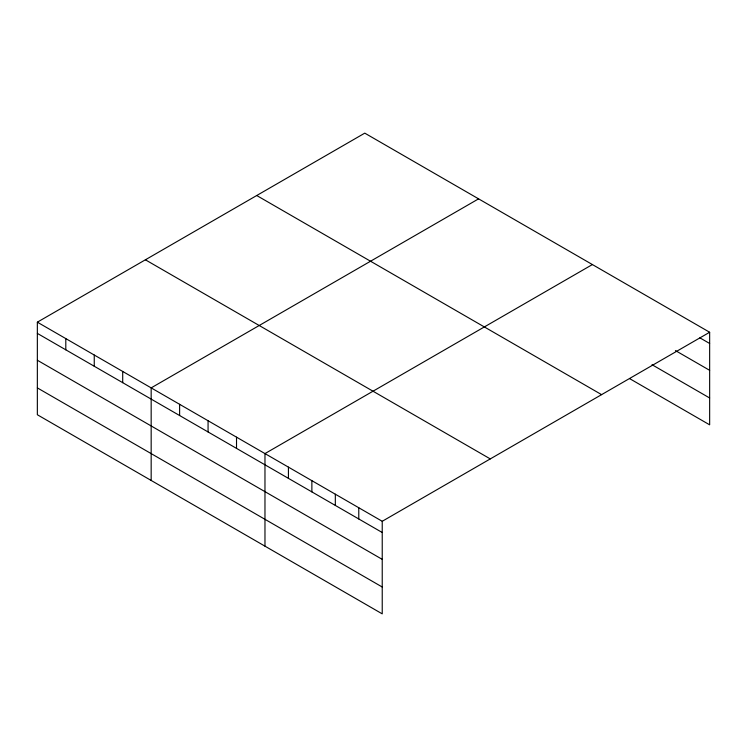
<?xml version="1.0" encoding="UTF-8"?>
<svg xmlns="http://www.w3.org/2000/svg" width="747" height="747" viewBox="0 0 747 747"><rect width="100%" height="100%" fill="white"/><g stroke="black" fill="none" stroke-linecap="round" stroke-linejoin="round"><path stroke-width="1.12" d="M709.65 332.256L364.769 133.143L37.35 322.172L37.35 414.744L382.231 613.857L382.231 521.285L709.65 332.256L709.65 424.828L629.525 378.561M478.584 198.851L151.165 387.88L151.165 480.452M592.39 264.559L264.97 453.588L264.97 546.16M699.883 337.831L709.65 343.48M675.447 350.576L709.65 370.325M652 364.695L709.65 397.983M256.725 195.518L601.606 394.64M145.394 259.797L490.275 458.91M37.35 322.172L382.231 521.285M37.35 333.395L382.231 532.508M37.35 360.241L382.231 559.354M37.35 387.898L382.231 587.011M358.775 507.745L358.775 518.969M335.328 494.206L335.328 505.43M311.873 480.666L311.873 491.89M288.426 467.127L288.426 478.351M236.519 437.163L236.519 448.387M208.068 420.738L208.068 431.962M179.616 404.304L179.616 415.528M122.704 371.455L122.704 382.679M94.253 355.03L94.253 366.254M65.801 338.606L65.801 349.82"/></g></svg>
